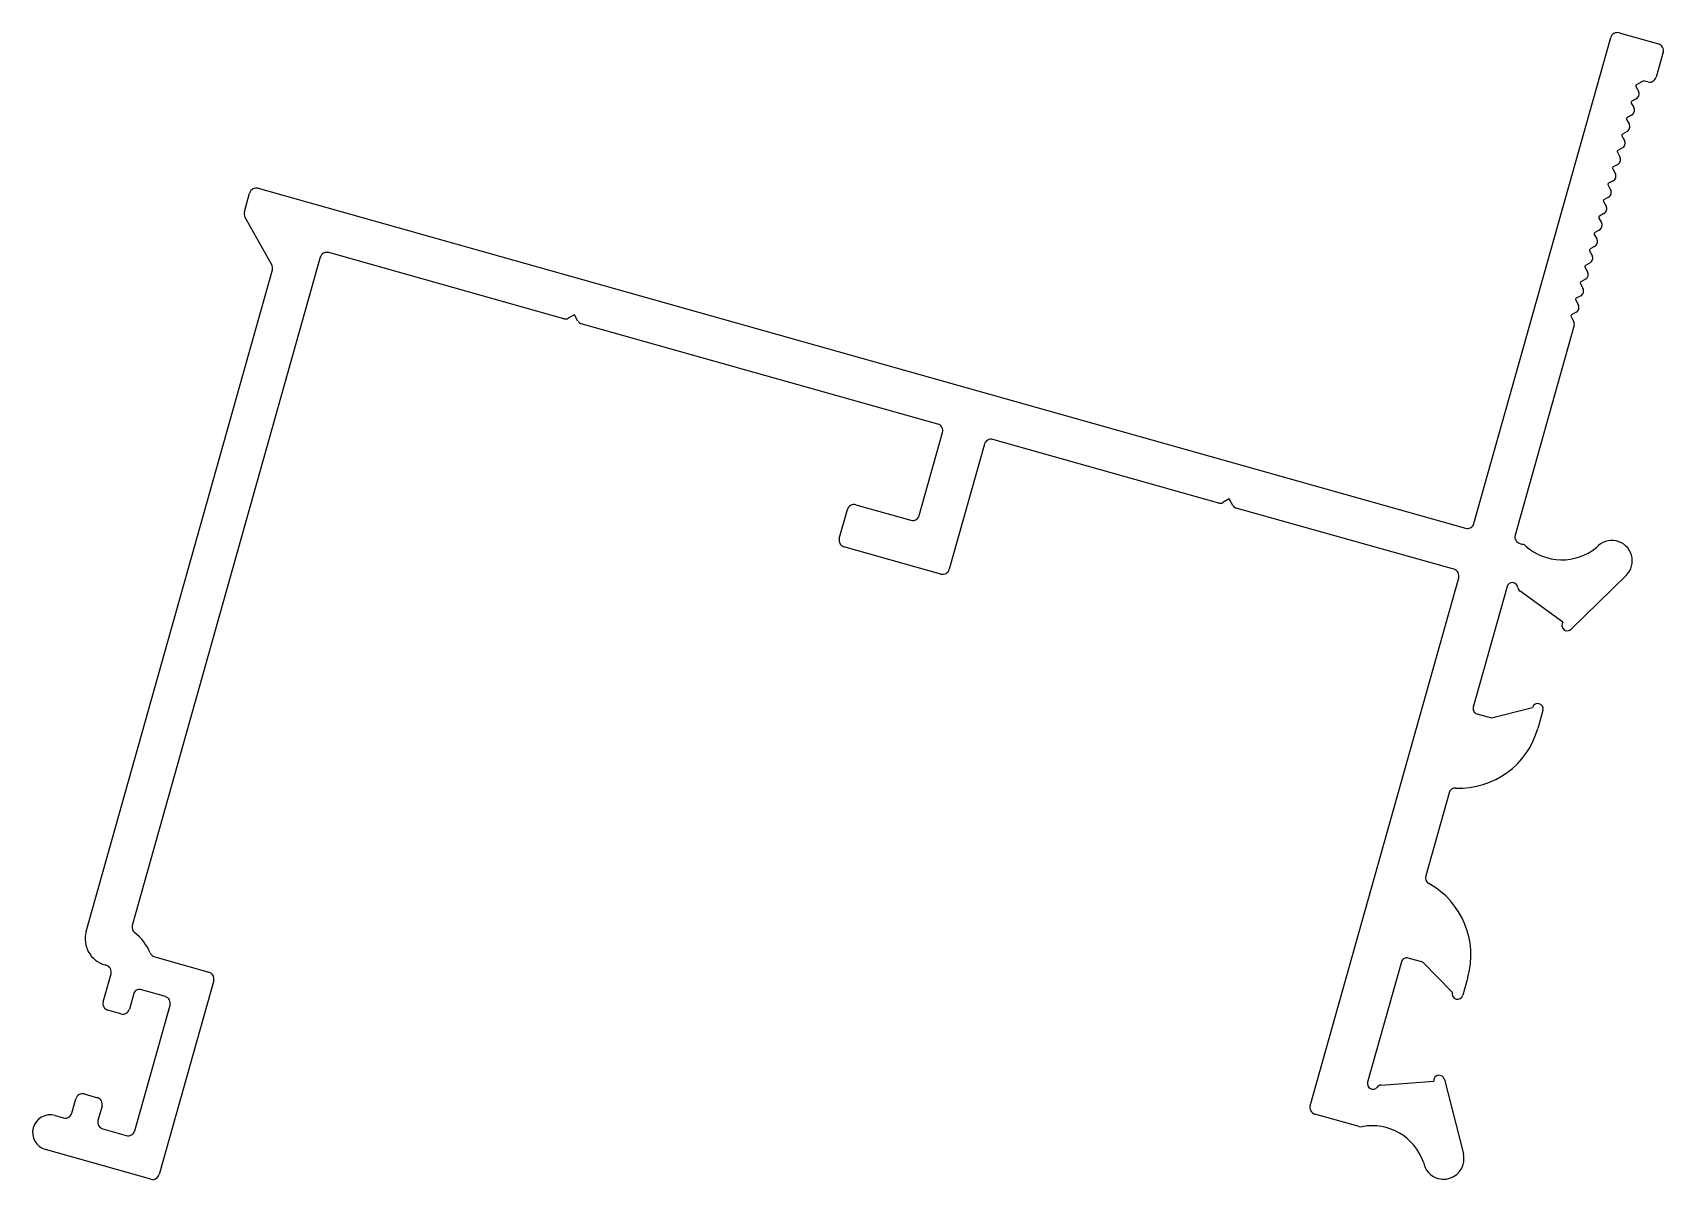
# Model space of a CAD drawing. Header units: inches. Extents: x -23.8 to 36.1, y 0 to 42.1.
import ezdxf

# ---------------------------------------------------------------- set-up
doc = ezdxf.new("R2010")
doc.units = ezdxf.units.IN
doc.header["$MEASUREMENT"] = 0
doc.layers.add('BEAD', color=152, linetype='Continuous')

msp = doc.modelspace()

# ---------------------------------------------------------------- linework, layer by layer
at = {"layer": 'BEAD', "color": 7}
for p, q in [((34.486, 42.092), (35.93, 41.686)), ((29.152, 24.063), (34.178, 41.919)), ((36.103, 41.377), (35.846, 40.463)), ((35.292, 40.282), (35.119, 40.185)), ((35.537, 40.29), (35.485, 40.305)), ((35.115, 39.674), (34.949, 39.581)), ((35.1, 40.117), (35.193, 39.951)), ((34.945, 39.071), (34.78, 38.978)), ((34.93, 39.513), (35.023, 39.347)), ((34.776, 38.467), (34.61, 38.374)), ((34.76, 38.91), (34.853, 38.744)), ((34.606, 37.864), (34.44, 37.771)), ((34.591, 38.306), (34.684, 38.14)), ((34.436, 37.26), (34.27, 37.167)), ((34.421, 37.703), (34.514, 37.537)), ((34.266, 36.657), (34.1, 36.564)), ((34.251, 37.099), (34.344, 36.933)), ((-16.034, 35.519), (-15.84, 36.207)), ((-15.532, 36.38), (28.844, 23.89)), ((34.096, 36.053), (33.93, 35.96)), ((34.081, 36.496), (34.174, 36.33)), ((33.926, 35.45), (33.76, 35.357)), ((33.911, 35.892), (34.004, 35.726)), ((-15.027, 33.572), (-16.011, 35.326)), ((33.756, 34.846), (33.591, 34.753)), ((33.741, 35.289), (33.834, 35.123)), ((33.587, 34.243), (33.421, 34.15)), ((33.571, 34.685), (33.664, 34.52)), ((-13.243, 33.845), (-20.154, 9.294)), ((-4.295, 31.586), (-12.935, 34.018)), ((33.417, 33.639), (33.251, 33.546)), ((33.402, 34.082), (33.495, 33.916)), ((-21.847, 9.073), (-15.005, 33.382)), ((33.247, 33.036), (33.081, 32.943)), ((33.232, 33.478), (33.325, 33.313)), ((33.077, 32.433), (32.911, 32.34)), ((33.062, 32.875), (33.155, 32.709)), ((32.907, 31.829), (32.741, 31.736)), ((32.892, 32.271), (32.985, 32.106)), ((-3.905, 31.736), (-4.14, 31.605)), ((-3.774, 31.502), (-3.905, 31.736)), ((9.451, 27.717), (-3.651, 31.405)), ((32.834, 31.348), (30.663, 23.636)), ((32.722, 31.668), (32.815, 31.502)), ((8.764, 24.353), (9.624, 27.409)), ((11.164, 26.976), (9.871, 22.379)), ((19.77, 24.813), (11.473, 27.148)), ((5.828, 23.517), (6.126, 24.576)), ((6.434, 24.749), (8.456, 24.18)), ((20.16, 24.963), (19.925, 24.831)), ((20.291, 24.728), (20.16, 24.963)), ((28.418, 22.379), (20.414, 24.632)), ((9.562, 22.206), (6.001, 23.209)), ((30.836, 23.328), (30.95, 23.296)), ((23.131, 2.669), (28.591, 22.07)), ((30.37, 21.746), (29.124, 17.318)), ((34.743, 22.152), (32.722, 20.181)), ((32.42, 20.441), (30.844, 21.574)), ((29.262, 17.072), (29.801, 16.92)), ((29.801, 16.92), (31.301, 17.302)), ((31.686, 17.193), (31.498, 16.526)), ((28.235, 14.16), (27.378, 11.115)), ((-21.107, 7.826), (-21.155, 7.839)), ((-19.33, 8.136), (-17.334, 7.574)), ((26.488, 7.956), (25.242, 3.528)), ((27.274, 7.942), (26.735, 8.094)), ((28.354, 6.835), (27.274, 7.942)), ((-21.224, 6.488), (-20.934, 7.517)), ((-17.161, 7.266), (-19.166, 0.143)), ((28.927, 7.393), (28.74, 6.726)), ((-20.099, 6.794), (-20.261, 6.217)), ((-18.938, 6.675), (-19.852, 6.933)), ((-20.57, 6.044), (-21.051, 6.179)), ((-20.065, 1.746), (-18.765, 6.367)), ((28.065, 3.637), (28.762, 0.901)), ((-21.918, 3.099), (-21.437, 2.963)), ((25.737, 3.428), (27.672, 3.573)), ((-22.375, 2.397), (-22.226, 2.926)), ((-21.264, 2.655), (-21.413, 2.126)), ((-22.989, 2.31), (-22.684, 2.224)), ((-21.24, 1.817), (-20.374, 1.573)), ((24.929, 1.903), (23.303, 2.361)), ((-19.474, -0.03), (-23.341, 1.058))]:
    msp.add_line(p, q, dxfattribs=at)
for centre, radius, start, end in [((34.419, 41.851), 0.25, 74.27996, 164.28004), ((35.863, 41.445), 0.25, 344.27996, 74.28004), ((35.144, 40.141), 0.05, 119.27996, 209.28004), ((35.417, 40.06), 0.254, 74.28, 119.28), ((35.605, 40.531), 0.25, 254.27996, 344.28004), ((34.974, 39.538), 0.05, 119.27996, 209.28004), ((35.016, 39.851), 0.203, 299.28, 344.28), ((35.016, 39.851), 0.203, 344.28, 29.28), ((34.804, 38.934), 0.05, 119.27996, 209.28004), ((34.846, 39.248), 0.203, 299.28, 344.28), ((34.846, 39.248), 0.203, 344.28, 29.28), ((34.634, 38.331), 0.05, 119.27996, 209.28004), ((34.676, 38.644), 0.203, 299.28, 344.28), ((34.676, 38.644), 0.203, 344.28, 29.28), ((34.464, 37.727), 0.05, 119.27996, 209.28004), ((34.506, 38.041), 0.203, 299.28, 344.28), ((34.506, 38.041), 0.203, 344.28, 29.28), ((34.294, 37.124), 0.05, 119.27996, 209.28004), ((34.336, 37.438), 0.203, 299.28, 344.28), ((34.336, 37.438), 0.203, 344.28, 29.28), ((34.125, 36.52), 0.05, 119.27996, 209.28004), ((34.167, 36.834), 0.203, 299.28, 344.28), ((34.167, 36.834), 0.203, 344.28, 29.28), ((-15.6, 36.14), 0.25, 74.28, 164.28), ((33.955, 35.917), 0.05, 119.27996, 209.28004), ((33.997, 36.231), 0.203, 299.28, 344.28), ((33.997, 36.231), 0.203, 344.28, 29.28), ((-15.79, 35.45), 0.254, 164.28, 209.28003), ((33.827, 35.627), 0.203, 299.28, 344.28), ((33.827, 35.627), 0.203, 344.28, 29.28), ((33.785, 35.313), 0.05, 119.27996, 209.28004), ((33.657, 35.024), 0.203, 299.28, 344.28), ((33.657, 35.024), 0.203, 344.28, 29.28), ((33.615, 34.71), 0.05, 119.27996, 209.28004), ((33.487, 34.42), 0.203, 299.28, 344.28), ((33.487, 34.42), 0.203, 344.28, 29.28), ((-15.245, 33.449), 0.25, 344.27992, 29.27984), ((-13.003, 33.778), 0.25, 74.28, 164.28), ((33.445, 34.106), 0.05, 119.27996, 209.28004), ((33.317, 33.817), 0.203, 299.28, 344.28), ((33.317, 33.817), 0.203, 344.28, 29.28), ((33.275, 33.503), 0.05, 119.27996, 209.28004), ((33.147, 33.213), 0.203, 299.28, 344.28), ((33.147, 33.213), 0.203, 344.28, 29.28), ((33.105, 32.899), 0.05, 119.27996, 209.28004), ((32.978, 32.61), 0.203, 299.28, 344.28), ((32.978, 32.61), 0.203, 344.28, 29.28), ((32.936, 32.296), 0.05, 119.27996, 209.28004), ((32.808, 32.006), 0.203, 299.28, 344.28), ((32.808, 32.006), 0.203, 344.28, 29.28), ((-4.24, 31.782), 0.203, 254.28, 299.28), ((-3.596, 31.601), 0.203, 209.28, 254.28), ((32.766, 31.692), 0.05, 119.27996, 209.28004), ((32.638, 31.403), 0.203, 344.28, 29.28), ((9.383, 27.477), 0.25, 344.27996, 74.28004), ((11.405, 26.908), 0.25, 74.27996, 164.28004), ((6.366, 24.508), 0.25, 74.27996, 164.28004), ((19.825, 25.009), 0.203, 254.28, 299.28), ((20.469, 24.827), 0.203, 209.28, 254.28), ((8.523, 24.42), 0.25, 254.27996, 344.28004), ((28.911, 24.131), 0.25, 254.28, 344.28), ((6.068, 23.449), 0.25, 164.27996, 254.28004), ((30.904, 23.569), 0.25, 164.27996, 254.28004), ((34.219, 22.689), 0.75, 314.27999, 139.30501), ((30.882, 23.051), 0.254, 48.08297, 74.28), ((32.387, 24.728), 2, 228.08297, 309.16755), ((9.63, 22.447), 0.25, 254.28, 344.28), ((28.351, 22.138), 0.25, 344.28, 74.28), ((30.563, 21.692), 0.2, 6.62716, 164.28), ((30.963, 21.739), 0.203, 186.62716, 234.27999), ((32.582, 20.324), 0.2, 144.28004, 314.28002), ((31.493, 17.247), 0.2, 344.28, 164.28), ((29.316, 17.264), 0.2, 164.27996, 254.28004), ((28.61, 17.339), 3, 267.6224, 344.27994), ((28.475, 14.092), 0.25, 87.6225, 164.28004), ((27.618, 11.047), 0.25, 164.27996, 240.9375), ((26.039, 8.206), 3, 344.28005, 60.93759), ((-20.884, 8.802), 1, 164.28, 254.28), ((-19.913, 9.226), 0.25, 164.28, 232.44218), ((-21.175, 7.585), 1.82, 22.48301, 52.44218), ((-21.175, 7.585), 0.25, 344.27996, 74.28004), ((-19.262, 8.377), 0.25, 202.48301, 254.28), ((26.681, 7.902), 0.2, 74.27996, 164.28004), ((-17.402, 7.334), 0.25, 344.27996, 74.28004), ((-19.906, 6.74), 0.2, 74.27996, 164.28004), ((-19.005, 6.434), 0.25, 344.27996, 74.28004), ((28.547, 6.78), 0.2, 164.28, 344.28), ((-20.983, 6.42), 0.25, 164.27996, 254.28004), ((-20.502, 6.284), 0.25, 254.27996, 344.28004), ((27.871, 3.587), 0.2, 14.27998, 184.27996), ((-21.986, 2.858), 0.25, 74.27996, 164.28004), ((25.435, 3.474), 0.2, 164.28, 321.93284), ((25.752, 3.225), 0.203, 94.28001, 141.93284), ((-21.504, 2.723), 0.25, 344.27996, 74.28004), ((23.371, 2.602), 0.25, 164.27996, 254.28004), ((-23.165, 1.684), 0.65, 74.28, 254.28), ((-22.616, 2.464), 0.25, 254.27996, 344.28004), ((-21.172, 2.058), 0.25, 164.27996, 254.28004), ((24.998, 2.148), 0.254, 254.28, 280.47705), ((25.408, -0.069), 2, 19.39248, 100.47705), ((-20.306, 1.814), 0.25, 254.27996, 344.28004), ((28.035, 0.716), 0.75, 344.28, 14.27998), ((-19.407, 0.21), 0.25, 254.27996, 344.28004), ((28.035, 0.716), 0.75, 189.25495, 254.28), ((28.035, 0.716), 0.75, 254.28, 344.28)]:
    msp.add_arc(centre, radius, start, end, dxfattribs=at)

doc.saveas('drawing.dxf')
